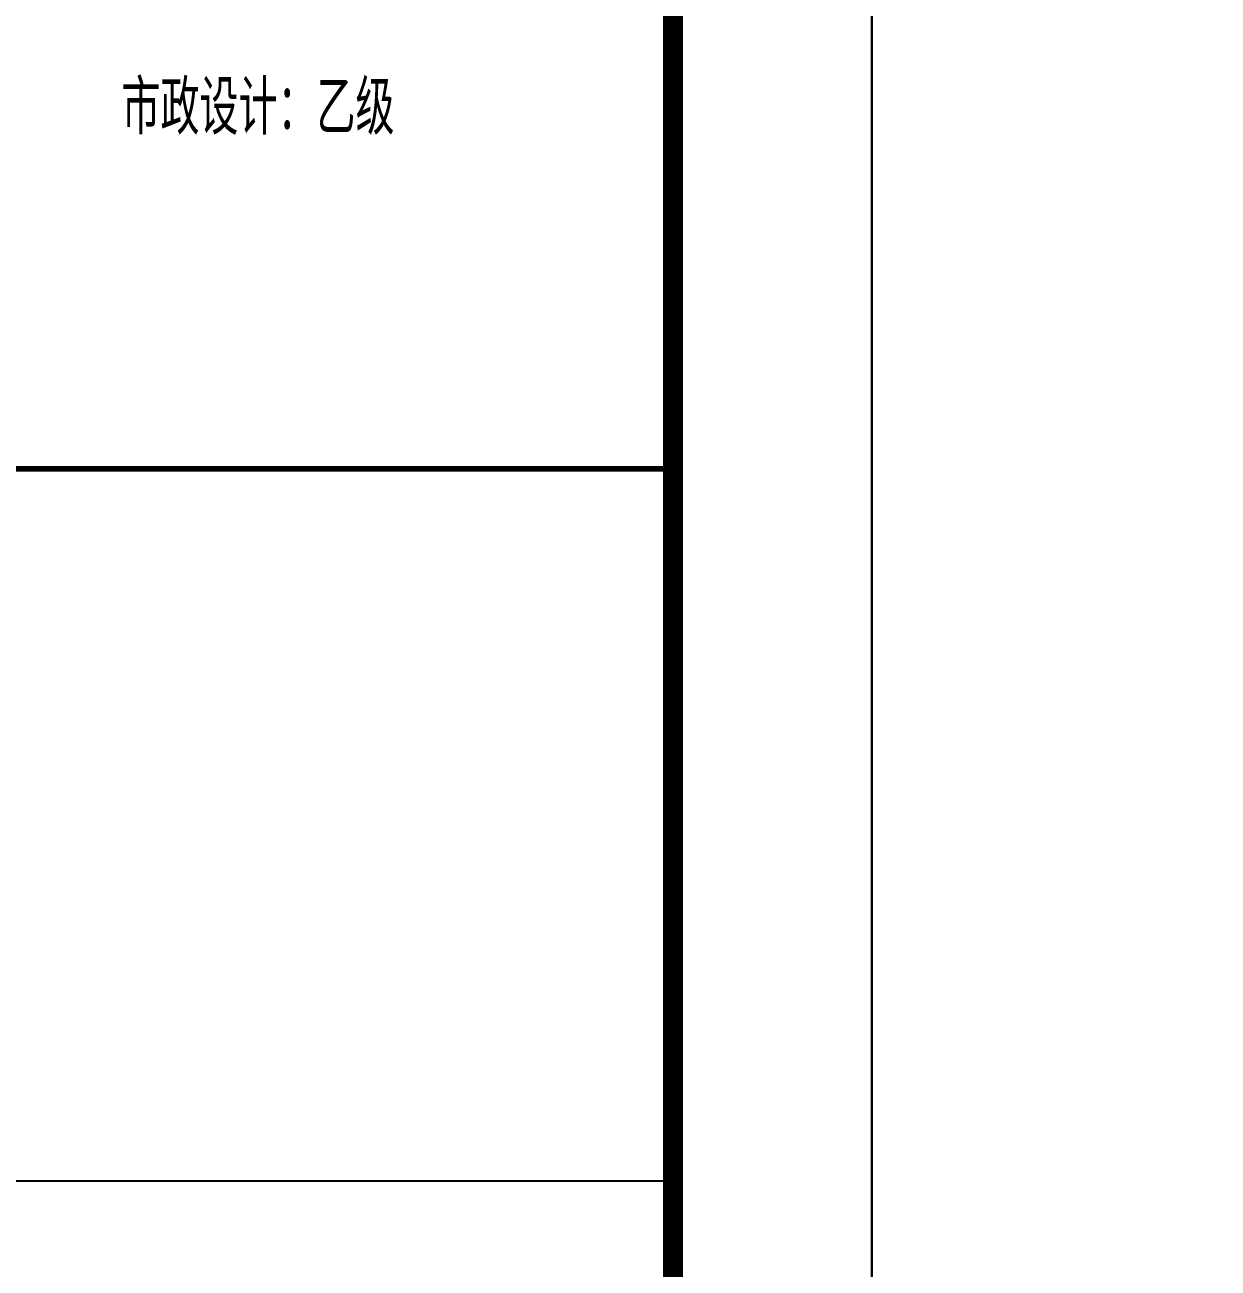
# Model space of a CAD drawing. Extents: x -737978 to 768813, y -372247 to 1140308.
# Drawn here: x 89187 to 98187, y -117354 to -107979 of the extents above; entities that cross this region are included whole.
import ezdxf
from ezdxf.enums import TextEntityAlignment as Align

# ---------------------------------------------------------------- set-up
doc = ezdxf.new("R2010")
doc.units = 0
doc.header["$LTSCALE"] = 1000
doc.header["$MEASUREMENT"] = 0
doc.layers.get('0').update_dxf_attribs({"linetype": 'CONTINUOUS'})
doc.layers.add('PUB_TITLE', color=4, linetype='CONTINUOUS')
doc.styles.add('-仿宋_GB2312', font='GBENOR.shx', dxfattribs={"bigfont": 'GBCBIG.shx'})

# ---------------------------------------------------------------- blocks, each defined once
blk = doc.blocks.new('TQ1')
at = {"layer": 'PUB_TITLE'}
blk.add_line((-49854.8, -399054.8), (-43854.8, -399054.8), dxfattribs=at)
at = {"layer": 'PUB_TITLE', "const_width": 20}
blk.add_lwpolyline([(-49854.8, -396558.8), (-43854.8, -396558.8)], dxfattribs=at)
at = {"layer": 'PUB_TITLE', "color": 7, "style": '-仿宋_GB2312'}
blk.add_text('市政设计：乙级', height=190, dxfattribs=at).set_placement((-45310.3, -395386.5), align=Align.CENTER)

msp = doc.modelspace()

# ---------------------------------------------------------------- linework, layer by layer
at = {"layer": 'PUB_TITLE'}
for points in [[(-62075.1, -159910.6), (95574.9, -159910.6), (95574.9, -70810.6), (-62075.1, -70810.6)], [(95574.9, -159910.6), (253224.9, -159910.6), (253224.9, -70810.6), (95574.9, -70810.6)]]:
    msp.add_lwpolyline(points, close=True, dxfattribs=at)
at = {"layer": 'PUB_TITLE', "const_width": 150}
msp.add_lwpolyline([(-58325.1, -158410.6), (94074.9, -158410.6), (94074.9, -72310.6), (-58325.1, -72310.6)], close=True, dxfattribs=at)

# ---------------------------------------------------------------- block references
at = {"xscale": 2.15028113370122, "yscale": 2.15028113370122, "zscale": 2.15028113370122}
msp.add_blockref('TQ1', (188374.9, 741385.6), dxfattribs=at)

doc.saveas('drawing.dxf')
